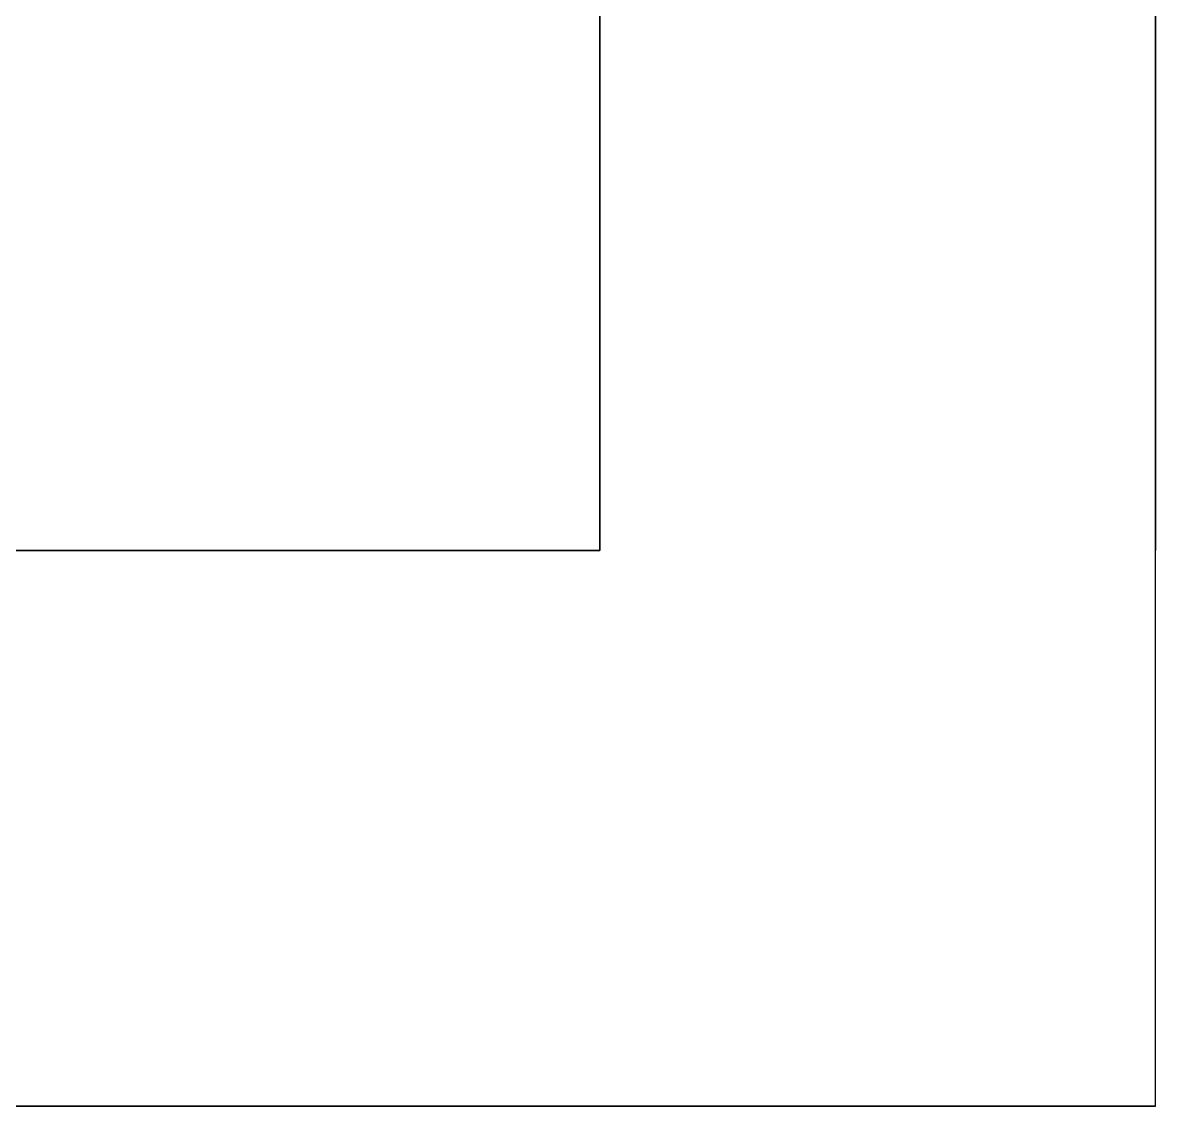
# Model space of a CAD drawing. Extents: x -42728 to 99010, y -18674 to 47645.
# Drawn here: x 68577.2 to 68669, y 30442.8 to 30530.5 of the extents above; entities that cross this region are included whole.
import ezdxf

# ---------------------------------------------------------------- set-up
doc = ezdxf.new("R2010")
doc.units = 0
doc.header["$LTSCALE"] = 100
doc.header["$MEASUREMENT"] = 0
doc.layers.get('0').update_dxf_attribs({"linetype": 'CONTINUOUS'})
doc.layers.add('00-ELE', color=2, linetype='CONTINUOUS')

# ---------------------------------------------------------------- blocks, each defined once
blk = doc.blocks.new('A$C5B331D8A')
at = {"color": 7, "linetype": 'Continuous'}
for p, q in [((14.4047, 15.7421), (14.4047, 13.7421)), ((14.4047, 15.7421), (14.4047, 13.7421)), ((14.4047, 13.7421), (14.4047, 15.7421)), ((14.4047, 15.7421), (14.4047, 13.7421)), ((14.4047, 13.7421), (14.4047, 15.7421)), ((14.4047, 15.7421), (14.4047, 13.7421)), ((14.4047, 13.7421), (14.4047, 15.7421)), ((14.4047, 15.7421), (14.4047, 13.7421)), ((14.4047, 13.7421), (14.4047, 15.7421)), ((14.4047, 13.7421), (14.4047, 15.7421)), ((14.4047, 15.7421), (14.4047, 13.7421)), ((14.4047, 13.7421), (14.4047, 15.7421)), ((14.4047, 15.7421), (14.4047, 13.7421)), ((14.4047, 13.7421), (14.4047, 15.7421)), ((14.4047, 15.7421), (14.4047, 13.7421)), ((14.4047, 13.7421), (14.4047, 15.7421)), ((14.4047, 15.7421), (14.4047, 13.7421)), ((14.4047, 13.7421), (14.4047, 15.7421)), ((14.4047, 15.7421), (14.4047, 13.7421)), ((14.4047, 13.7421), (14.4047, 15.7421)), ((14.4047, 15.7421), (14.4047, 13.7421)), ((14.4047, 13.7421), (14.4047, 15.7421)), ((14.4047, 15.7421), (14.4047, 13.7421)), ((14.4047, 13.7421), (14.4047, 15.7421)), ((14.4047, 15.7421), (14.4047, 13.7421)), ((14.4047, 13.7421), (14.4047, 15.7421)), ((14.4047, 15.7421), (14.4047, 13.7421)), ((14.4047, 13.7421), (14.4047, 15.7421)), ((14.4047, 15.7421), (14.4047, 13.7421)), ((14.4047, 13.7421), (14.4047, 15.7421)), ((14.4047, 13.7421), (14.4047, 15.7421)), ((14.4047, 15.7421), (14.4047, 13.7421)), ((14.4047, 13.7421), (14.4047, 15.7421)), ((14.4047, 15.7421), (14.4047, 13.7421)), ((14.4047, 13.7421), (14.4047, 15.7421)), ((14.4047, 15.7421), (14.4047, 13.7421)), ((14.4047, 13.7421), (14.4047, 15.7421)), ((14.4047, 15.7421), (14.4047, 13.7421)), ((15.4047, 15.7421), (15.4047, 13.7421)), ((15.4047, 13.7421), (15.4047, 15.7421)), ((15.4047, 15.7421), (15.4047, 13.7421)), ((15.4047, 13.7421), (15.4047, 15.7421)), ((15.4047, 15.7421), (15.4047, 13.7421)), ((15.4047, 13.7421), (15.4047, 15.7421)), ((15.4047, 13.7421), (15.4047, 15.7421)), ((15.4047, 15.7421), (15.4047, 13.7421)), ((15.4047, 13.7421), (15.4047, 15.7421)), ((15.4047, 15.7421), (15.4047, 13.7421)), ((15.4047, 13.7421), (15.4047, 15.7421)), ((15.4047, 15.7421), (15.4047, 13.7421)), ((15.4047, 13.7421), (15.4047, 15.7421)), ((15.4047, 15.7421), (15.4047, 13.7421)), ((15.4047, 13.7421), (15.4047, 15.7421)), ((15.4047, 15.7421), (15.4047, 13.7421)), ((15.4047, 13.7421), (15.4047, 15.7421)), ((15.4047, 15.7421), (15.4047, 13.7421)), ((15.4047, 13.7421), (15.4047, 15.7421)), ((15.4047, 15.7421), (15.4047, 13.7421)), ((15.4047, 13.7421), (15.4047, 15.7421)), ((15.4047, 15.7421), (15.4047, 13.7421)), ((15.4047, 13.7421), (15.4047, 15.7421)), ((15.4047, 15.7421), (15.4047, 13.7421)), ((15.4047, 13.7421), (15.4047, 15.7421)), ((15.4047, 15.7421), (15.4047, 13.7421)), ((15.4047, 13.7421), (15.4047, 15.7421)), ((15.4047, 15.7421), (15.4047, 13.7421)), ((15.4047, 13.7421), (15.4047, 15.7421)), ((15.4047, 13.7421), (15.4047, 15.7421)), ((15.4047, 15.7421), (15.4047, 13.7421)), ((15.4047, 13.7421), (15.4047, 15.7421)), ((15.4047, 15.7421), (15.4047, 13.7421)), ((15.4047, 13.7421), (15.4047, 15.7421)), ((15.4047, 15.7421), (15.4047, 13.7421)), ((15.4047, 15.7421), (15.4047, 13.7421)), ((15.4047, 15.7421), (15.4047, 13.7421)), ((15.4047, 12.7421), (15.4047, 15.7421)), ((13.4047, 13.7421), (3.4047, 13.7421)), ((3.4047, 13.7421), (13.4047, 13.7421)), ((13.4047, 13.7421), (3.4047, 13.7421)), ((3.4047, 13.7421), (13.4047, 13.7421)), ((13.4047, 13.7421), (3.4047, 13.7421)), ((13.4047, 13.7421), (12.4047, 13.7421)), ((13.4047, 13.7421), (12.4047, 13.7421)), ((13.4047, 13.7421), (12.4047, 13.7421)), ((12.4047, 13.7421), (13.4047, 13.7421)), ((13.4047, 13.7421), (12.4047, 13.7421)), ((13.4047, 13.7421), (12.4047, 13.7421)), ((12.4047, 13.7421), (13.4047, 13.7421)), ((12.4047, 13.7421), (13.4047, 13.7421)), ((13.4047, 13.7421), (12.4047, 13.7421)), ((13.4047, 13.7421), (12.4047, 13.7421)), ((12.4047, 13.7421), (13.4047, 13.7421)), ((13.4047, 13.7421), (14.4047, 13.7421)), ((13.4047, 13.7421), (14.4047, 13.7421)), ((13.4047, 13.7421), (13.4047, 13.7421)), ((13.4047, 13.7421), (13.4047, 13.7421)), ((13.4047, 13.7421), (13.4047, 13.7421)), ((13.4047, 13.7421), (13.4047, 13.7421)), ((14.4047, 13.7421), (13.4047, 13.7421)), ((13.4047, 13.7421), (13.4047, 13.7421)), ((13.4047, 13.7421), (13.4047, 13.7421)), ((13.4047, 13.7421), (14.4047, 13.7421)), ((14.4047, 13.7421), (13.4047, 13.7421)), ((13.4047, 13.7421), (13.4047, 13.7421)), ((13.4047, 13.7421), (13.4047, 13.7421)), ((14.4047, 13.7421), (13.4047, 13.7421)), ((13.4047, 13.7421), (14.4047, 13.7421)), ((13.4047, 13.7421), (13.4047, 13.7421)), ((13.4047, 13.7421), (13.4047, 13.7421)), ((13.4047, 13.7421), (14.4047, 13.7421)), ((14.4047, 13.7421), (13.4047, 13.7421)), ((13.4047, 13.7421), (13.4047, 13.7421)), ((13.4047, 13.7421), (13.4047, 13.7421)), ((14.4047, 13.7421), (13.4047, 13.7421)), ((13.4047, 13.7421), (14.4047, 13.7421)), ((13.4047, 13.7421), (13.4047, 13.7421)), ((13.4047, 13.7421), (13.4047, 13.7421)), ((13.4047, 13.7421), (13.4047, 13.7421)), ((13.4047, 13.7421), (13.4047, 13.7421)), ((13.4047, 13.7421), (13.4047, 13.7421)), ((13.4047, 13.7421), (13.4047, 13.7421)), ((13.4047, 13.7421), (13.4047, 13.7421)), ((13.4047, 13.7421), (13.4047, 13.7421)), ((13.4047, 13.7421), (13.4047, 13.7421)), ((13.4047, 13.7421), (13.4047, 13.7421)), ((13.4047, 13.7421), (13.4047, 13.7421)), ((13.4047, 13.7421), (13.4047, 13.7421)), ((13.4047, 13.7421), (13.4047, 13.7421)), ((13.4047, 13.7421), (13.4047, 13.7421)), ((13.4047, 13.7421), (13.4047, 13.7421)), ((13.4047, 13.7421), (13.4047, 13.7421)), ((13.4047, 13.7421), (13.4047, 13.7421)), ((13.4047, 13.7421), (13.4047, 13.7421)), ((13.4047, 13.7421), (13.4047, 13.7421)), ((13.4047, 13.7421), (13.4047, 13.7421)), ((13.4047, 13.7421), (14.4047, 13.7421)), ((13.4047, 13.7421), (13.4047, 13.7421)), ((13.4047, 13.7421), (14.4047, 13.7421)), ((14.4047, 13.7421), (13.4047, 13.7421)), ((13.4047, 13.7421), (13.4047, 13.7421)), ((13.4047, 13.7421), (13.4047, 13.7421)), ((13.4047, 13.7421), (14.4047, 13.7421)), ((14.4047, 13.7421), (13.4047, 13.7421)), ((14.4047, 13.7421), (13.4047, 13.7421)), ((13.4047, 13.7421), (13.4047, 13.7421)), ((13.4047, 13.7421), (14.4047, 13.7421)), ((14.4047, 13.7421), (13.4047, 13.7421)), ((13.4047, 13.7421), (14.4047, 13.7421)), ((14.4047, 13.7421), (14.4047, 13.7421)), ((14.4047, 13.7421), (14.4047, 13.7421)), ((14.4047, 13.7421), (14.4047, 13.7421)), ((14.4047, 13.7421), (14.4047, 13.7421)), ((14.4047, 13.7421), (14.4047, 13.7421)), ((14.4047, 13.7421), (14.4047, 13.7421)), ((14.4047, 13.7421), (14.4047, 13.7421)), ((14.4047, 13.7421), (14.4047, 13.7421)), ((14.4047, 13.7421), (14.4047, 13.7421)), ((14.4047, 13.7421), (14.4047, 13.7421)), ((14.4047, 13.7421), (14.4047, 13.7421)), ((14.4047, 13.7421), (14.4047, 13.7421)), ((14.4047, 13.7421), (14.4047, 13.7421)), ((14.4047, 13.7421), (14.4047, 13.7421)), ((14.4047, 13.7421), (14.4047, 13.7421)), ((14.4047, 13.7421), (14.4047, 13.7421)), ((14.4047, 13.7421), (14.4047, 13.7421)), ((14.4047, 13.7421), (14.4047, 13.7421)), ((14.4047, 13.7421), (14.4047, 13.7421)), ((14.4047, 13.7421), (14.4047, 13.7421)), ((14.4047, 13.7421), (14.4047, 13.7421)), ((14.4047, 13.7421), (14.4047, 13.7421)), ((14.4047, 13.7421), (14.4047, 13.7421)), ((14.4047, 13.7421), (14.4047, 13.7421)), ((14.4047, 13.7421), (14.4047, 13.7421)), ((14.4047, 13.7421), (14.4047, 13.7421)), ((14.4047, 13.7421), (14.4047, 13.7421)), ((14.4047, 13.7421), (14.4047, 13.7421)), ((14.4047, 13.7421), (14.4047, 13.7421)), ((14.4047, 13.7421), (14.4047, 13.7421)), ((14.4047, 13.7421), (14.4047, 13.7421)), ((14.4047, 13.7421), (14.4047, 13.7421)), ((14.4047, 13.7421), (14.4047, 13.7421)), ((14.4047, 13.7421), (14.4047, 13.7421)), ((14.4047, 13.7421), (14.4047, 13.7421)), ((14.4047, 13.7421), (14.4047, 13.7421)), ((14.4047, 13.7421), (14.4047, 13.7421)), ((14.4047, 13.7421), (14.4047, 13.7421)), ((14.4047, 13.7421), (14.4047, 13.7421)), ((14.4047, 13.7421), (14.4047, 13.7421)), ((14.4047, 13.7421), (14.4047, 13.7421)), ((14.4047, 13.7421), (14.4047, 13.7421)), ((14.4047, 13.7421), (14.4047, 13.7421)), ((14.4047, 13.7421), (14.4047, 13.7421)), ((14.4047, 13.7421), (14.4047, 13.7421)), ((14.4047, 13.7421), (14.4047, 13.7421)), ((14.4047, 13.7421), (14.4047, 13.7421)), ((14.4047, 13.7421), (14.4047, 13.7421)), ((14.4047, 13.7421), (14.4047, 13.7421)), ((14.4047, 13.7421), (14.4047, 13.7421)), ((14.4047, 13.7421), (14.4047, 13.7421)), ((14.4047, 13.7421), (14.4047, 13.7421)), ((14.4047, 13.7421), (14.4047, 13.7421)), ((14.4047, 13.7421), (14.4047, 13.7421)), ((14.4047, 13.7421), (14.4047, 13.7421)), ((14.4047, 13.7421), (14.4047, 13.7421)), ((14.4047, 13.7421), (14.4047, 13.7421)), ((14.4047, 13.7421), (14.4047, 13.7421)), ((14.4047, 13.7421), (14.4047, 13.7421)), ((14.4047, 13.7421), (14.4047, 13.7421)), ((14.4047, 13.7421), (14.4047, 13.7421)), ((14.4047, 13.7421), (14.4047, 13.7421)), ((14.4047, 13.7421), (14.4047, 13.7421)), ((14.4047, 13.7421), (14.4047, 13.7421)), ((14.4047, 13.7421), (14.4047, 13.7421)), ((14.4047, 13.7421), (14.4047, 13.7421)), ((14.4047, 13.7421), (14.4047, 13.7421)), ((14.4047, 13.7421), (14.4047, 13.7421)), ((14.4047, 13.7421), (14.4047, 13.7421)), ((14.4047, 13.7421), (14.4047, 13.7421)), ((14.4047, 13.7421), (14.4047, 13.7421)), ((14.4047, 13.7421), (14.4047, 13.7421)), ((14.4047, 13.7421), (14.4047, 13.7421)), ((14.4047, 13.7421), (14.4047, 13.7421)), ((14.4047, 13.7421), (14.4047, 13.7421)), ((14.4047, 13.7421), (14.4047, 13.7421)), ((14.4047, 13.7421), (14.4047, 13.7421)), ((14.4047, 13.7421), (14.4047, 13.7421)), ((14.4047, 13.7421), (14.4047, 13.7421)), ((14.4047, 13.7421), (14.4047, 13.7421)), ((14.4047, 13.7421), (14.4047, 13.7421)), ((14.4047, 13.7421), (14.4047, 13.7421)), ((14.4047, 13.7421), (14.4047, 13.7421)), ((14.4047, 13.7421), (14.4047, 13.7421)), ((14.4047, 13.7421), (14.4047, 13.7421)), ((14.4047, 13.7421), (14.4047, 13.7421)), ((14.4047, 13.7421), (14.4047, 13.7421)), ((14.4047, 13.7421), (14.4047, 13.7421)), ((14.4047, 13.7421), (14.4047, 13.7421)), ((14.4047, 13.7421), (14.4047, 13.7421)), ((14.4047, 13.7421), (14.4047, 13.7421)), ((14.4047, 13.7421), (14.4047, 13.7421)), ((14.4047, 13.7421), (14.4047, 13.7421)), ((14.4047, 13.7421), (14.4047, 13.7421)), ((14.4047, 13.7421), (14.4047, 13.7421)), ((14.4047, 13.7421), (14.4047, 13.7421)), ((14.4047, 13.7421), (14.4047, 13.7421)), ((14.4047, 13.7421), (14.4047, 13.7421)), ((14.4047, 13.7421), (14.4047, 13.7421)), ((14.4047, 13.7421), (14.4047, 13.7421)), ((14.4047, 13.7421), (14.4047, 13.7421)), ((14.4047, 13.7421), (14.4047, 13.7421)), ((14.4047, 13.7421), (14.4047, 13.7421)), ((14.4047, 13.7421), (14.4047, 13.7421)), ((14.4047, 13.7421), (14.4047, 13.7421)), ((14.4047, 13.7421), (14.4047, 13.7421)), ((14.4047, 13.7421), (14.4047, 13.7421)), ((14.4047, 13.7421), (14.4047, 13.7421)), ((14.4047, 13.7421), (14.4047, 13.7421)), ((14.4047, 13.7421), (14.4047, 13.7421)), ((14.4047, 13.7421), (14.4047, 13.7421)), ((14.4047, 13.7421), (14.4047, 13.7421)), ((14.4047, 13.7421), (14.4047, 13.7421)), ((14.4047, 13.7421), (14.4047, 13.7421)), ((14.4047, 13.7421), (14.4047, 13.7421)), ((14.4047, 13.7421), (14.4047, 13.7421)), ((14.4047, 13.7421), (14.4047, 13.7421)), ((14.4047, 13.7421), (14.4047, 13.7421)), ((14.4047, 13.7421), (14.4047, 13.7421)), ((14.4047, 13.7421), (14.4047, 13.7421)), ((14.4047, 13.7421), (14.4047, 13.7421)), ((14.4047, 13.7421), (14.4047, 13.7421)), ((14.4047, 13.7421), (14.4047, 13.7421)), ((14.4047, 13.7421), (14.4047, 13.7421)), ((14.4047, 13.7421), (14.4047, 13.7421)), ((14.4047, 13.7421), (14.4047, 13.7421)), ((14.4047, 13.7421), (14.4047, 13.7421)), ((14.4047, 13.7421), (14.4047, 13.7421)), ((14.4047, 13.7421), (14.4047, 13.7421)), ((14.4047, 13.7421), (14.4047, 13.7421)), ((14.4047, 13.7421), (14.4047, 13.7421)), ((14.4047, 13.7421), (14.4047, 13.7421)), ((14.4047, 13.7421), (14.4047, 13.7421)), ((14.4047, 13.7421), (14.4047, 13.7421)), ((14.4047, 13.7421), (14.4047, 13.7421)), ((14.4047, 13.7421), (14.4047, 13.7421)), ((14.4047, 13.7421), (14.4047, 13.7421)), ((14.4047, 13.7421), (14.4047, 13.7421)), ((14.4047, 13.7421), (14.4047, 13.7421)), ((14.4047, 13.7421), (14.4047, 13.7421)), ((14.4047, 13.7421), (14.4047, 13.7421)), ((14.4047, 13.7421), (14.4047, 13.7421)), ((14.4047, 13.7421), (14.4047, 13.7421)), ((14.4047, 13.7421), (14.4047, 13.7421)), ((14.4047, 13.7421), (14.4047, 13.7421)), ((14.4047, 13.7421), (14.4047, 13.7421)), ((14.4047, 13.7421), (14.4047, 13.7421)), ((14.4047, 13.7421), (14.4047, 13.7421)), ((14.4047, 13.7421), (14.4047, 13.7421)), ((14.4047, 13.7421), (14.4047, 13.7421)), ((14.4047, 13.7421), (14.4047, 13.7421)), ((14.4047, 13.7421), (14.4047, 13.7421)), ((14.4047, 13.7421), (14.4047, 13.7421)), ((14.4047, 13.7421), (14.4047, 13.7421)), ((14.4047, 13.7421), (14.4047, 13.7421)), ((14.4047, 13.7421), (14.4047, 13.7421)), ((14.4047, 13.7421), (14.4047, 13.7421)), ((14.4047, 13.7421), (14.4047, 13.7421)), ((14.4047, 13.7421), (14.4047, 13.7421)), ((14.4047, 13.7421), (14.4047, 13.7421)), ((14.4047, 13.7421), (14.4047, 13.7421)), ((14.4047, 13.7421), (14.4047, 13.7421)), ((14.4047, 13.7421), (14.4047, 13.7421)), ((14.4047, 13.7421), (14.4047, 13.7421)), ((14.4047, 13.7421), (14.4047, 13.7421)), ((14.4047, 13.7421), (14.4047, 13.7421)), ((14.4047, 13.7421), (14.4047, 13.7421)), ((14.4047, 13.7421), (14.4047, 13.7421)), ((14.4047, 13.7421), (14.4047, 13.7421)), ((14.4047, 13.7421), (14.4047, 13.7421)), ((14.4047, 13.7421), (14.4047, 13.7421)), ((14.4047, 13.7421), (14.4047, 13.7421)), ((14.4047, 13.7421), (14.4047, 13.7421)), ((14.4047, 13.7421), (14.4047, 13.7421)), ((14.4047, 13.7421), (14.4047, 13.7421)), ((14.4047, 13.7421), (14.4047, 13.7421)), ((14.4047, 13.7421), (14.4047, 13.7421)), ((14.4047, 13.7421), (14.4047, 13.7421)), ((14.4047, 13.7421), (14.4047, 13.7421)), ((14.4047, 13.7421), (14.4047, 13.7421)), ((14.4047, 13.7421), (14.4047, 13.7421)), ((14.4047, 13.7421), (14.4047, 13.7421)), ((14.4047, 13.7421), (14.4047, 13.7421)), ((14.4047, 13.7421), (14.4047, 13.7421)), ((14.4047, 13.7421), (14.4047, 13.7421)), ((14.4047, 13.7421), (14.4047, 13.7421)), ((14.4047, 13.7421), (14.4047, 13.7421)), ((14.4047, 13.7421), (14.4047, 13.7421)), ((14.4047, 13.7421), (14.4047, 13.7421)), ((15.4047, 13.7421), (15.4047, 13.7421)), ((15.4047, 13.7421), (15.4047, 13.7421)), ((15.4047, 13.7421), (15.4047, 13.7421)), ((15.4047, 13.7421), (15.4047, 13.7421)), ((15.4047, 13.7421), (15.4047, 13.7421)), ((15.4047, 13.7421), (15.4047, 13.7421)), ((15.4047, 13.7421), (15.4047, 13.7421)), ((15.4047, 13.7421), (15.4047, 13.7421)), ((15.4047, 13.7421), (15.4047, 13.7421)), ((15.4047, 13.7421), (15.4047, 13.7421)), ((15.4047, 13.7421), (15.4047, 13.7421)), ((15.4047, 13.7421), (15.4047, 13.7421)), ((15.4047, 13.7421), (15.4047, 13.7421)), ((15.4047, 13.7421), (15.4047, 13.7421)), ((15.4047, 13.7421), (15.4047, 13.7421)), ((15.4047, 13.7421), (15.4047, 13.7421)), ((15.4047, 13.7421), (15.4047, 13.7421)), ((15.4047, 13.7421), (15.4047, 13.7421)), ((15.4047, 13.7421), (15.4047, 13.7421)), ((15.4047, 13.7421), (15.4047, 13.7421)), ((15.4047, 13.7421), (15.4047, 13.7421)), ((15.4047, 13.7421), (15.4047, 13.7421)), ((15.4047, 13.7421), (15.4047, 13.7421)), ((15.4047, 13.7421), (15.4047, 13.7421)), ((15.4047, 13.7421), (15.4047, 13.7421)), ((15.4047, 13.7421), (15.4047, 13.7421)), ((15.4047, 13.7421), (15.4047, 13.7421)), ((15.4047, 13.7421), (15.4047, 13.7421)), ((15.4047, 13.7421), (15.4047, 13.7421)), ((15.4047, 13.7421), (15.4047, 13.7421)), ((15.4047, 13.7421), (15.4047, 13.7421)), ((15.4047, 13.7421), (15.4047, 13.7421)), ((15.4047, 13.7421), (15.4047, 13.7421)), ((15.4047, 13.7421), (15.4047, 13.7421)), ((15.4047, 13.7421), (15.4047, 13.7421)), ((15.4047, 13.7421), (15.4047, 13.7421)), ((15.4047, 13.7421), (15.4047, 13.7421)), ((15.4047, 13.7421), (15.4047, 13.7421)), ((15.4047, 13.7421), (15.4047, 13.7421)), ((15.4047, 13.7421), (15.4047, 13.7421)), ((15.4047, 13.7421), (15.4047, 13.7421)), ((15.4047, 13.7421), (15.4047, 13.7421)), ((15.4047, 13.7421), (15.4047, 13.7421)), ((15.4047, 13.7421), (15.4047, 13.7421)), ((15.4047, 13.7421), (15.4047, 13.7421)), ((15.4047, 13.7421), (15.4047, 13.7421)), ((15.4047, 13.7421), (15.4047, 13.7421)), ((15.4047, 13.7421), (15.4047, 13.7421)), ((15.4047, 13.7421), (15.4047, 13.7421)), ((15.4047, 13.7421), (15.4047, 13.7421)), ((15.4047, 13.7421), (15.4047, 13.7421)), ((15.4047, 13.7421), (15.4047, 13.7421)), ((15.4047, 13.7421), (15.4047, 13.7421)), ((15.4047, 13.7421), (15.4047, 13.7421)), ((15.4047, 13.7421), (15.4047, 13.7421)), ((15.4047, 13.7421), (15.4047, 13.7421)), ((15.4047, 13.7421), (15.4047, 13.7421)), ((15.4047, 13.7421), (15.4047, 13.7421)), ((15.4047, 13.7421), (15.4047, 13.7421)), ((15.4047, 13.7421), (15.4047, 13.7421)), ((15.4047, 13.7421), (15.4047, 13.7421)), ((15.4047, 13.7421), (15.4047, 13.7421)), ((15.4047, 13.7421), (15.4047, 13.7421)), ((15.4047, 13.7421), (15.4047, 13.7421)), ((15.4047, 13.7421), (15.4047, 13.7421)), ((15.4047, 13.7421), (15.4047, 13.7421)), ((15.4047, 13.7421), (15.4047, 13.7421)), ((15.4047, 13.7421), (15.4047, 13.7421)), ((15.4047, 13.7421), (15.4047, 13.7421)), ((15.4047, 13.7421), (15.4047, 13.7421)), ((15.4047, 13.7421), (15.4047, 13.7421)), ((15.4047, 13.7421), (15.4047, 13.7421)), ((15.4047, 13.7421), (15.4047, 13.7421)), ((15.4047, 13.7421), (15.4047, 13.7421)), ((15.4047, 13.7421), (15.4047, 13.7421)), ((15.4047, 13.7421), (15.4047, 13.7421)), ((15.4047, 13.7421), (15.4047, 13.7421)), ((15.4047, 13.7421), (15.4047, 13.7421)), ((15.4047, 13.7421), (15.4047, 13.7421)), ((15.4047, 13.7421), (15.4047, 13.7421)), ((15.4047, 13.7421), (15.4047, 13.7421)), ((15.4047, 13.7421), (15.4047, 13.7421)), ((15.4047, 13.7421), (15.4047, 13.7421)), ((15.4047, 13.7421), (15.4047, 13.7421)), ((15.4047, 13.7421), (15.4047, 13.7421)), ((15.4047, 13.7421), (15.4047, 13.7421)), ((15.4047, 13.7421), (15.4047, 13.7421)), ((15.4047, 13.7421), (15.4047, 13.7421)), ((15.4047, 13.7421), (15.4047, 13.7421)), ((15.4047, 13.7421), (15.4047, 13.7421)), ((15.4047, 13.7421), (15.4047, 13.7421)), ((15.4047, 13.7421), (15.4047, 13.7421)), ((15.4047, 13.7421), (15.4047, 13.7421)), ((15.4047, 13.7421), (15.4047, 13.7421)), ((15.4047, 13.7421), (15.4047, 13.7421)), ((15.4047, 13.7421), (15.4047, 13.7421)), ((15.4047, 13.7421), (15.4047, 13.7421)), ((15.4047, 13.7421), (15.4047, 13.7421)), ((15.4047, 13.7421), (15.4047, 13.7421)), ((15.4047, 13.7421), (15.4047, 13.7421)), ((15.4047, 13.7421), (15.4047, 13.7421)), ((15.4047, 13.7421), (15.4047, 13.7421)), ((15.4047, 13.7421), (15.4047, 13.7421)), ((15.4047, 13.7421), (15.4047, 13.7421)), ((15.4047, 13.7421), (15.4047, 13.7421)), ((15.4047, 13.7421), (15.4047, 13.7421)), ((15.4047, 13.7421), (15.4047, 13.7421)), ((15.4047, 13.7421), (15.4047, 13.7421)), ((15.4047, 13.7421), (15.4047, 13.7421)), ((15.4047, 13.7421), (15.4047, 13.7421)), ((15.4047, 13.7421), (15.4047, 13.7421)), ((15.4047, 13.7421), (15.4047, 13.7421)), ((15.4047, 13.7421), (15.4047, 13.7421)), ((15.4047, 13.7421), (15.4047, 13.7421)), ((15.4047, 13.7421), (15.4047, 13.7421)), ((15.4047, 13.7421), (15.4047, 13.7421)), ((15.4047, 13.7421), (15.4047, 13.7421)), ((15.4047, 13.7421), (15.4047, 13.7421)), ((15.4047, 13.7421), (15.4047, 13.7421)), ((15.4047, 13.7421), (15.4047, 13.7421)), ((15.4047, 13.7421), (15.4047, 13.7421)), ((15.4047, 13.7421), (15.4047, 13.7421)), ((15.4047, 13.7421), (15.4047, 13.7421)), ((15.4047, 13.7421), (15.4047, 13.7421)), ((15.4047, 13.7421), (15.4047, 13.7421)), ((15.4047, 13.7421), (15.4047, 13.7421)), ((15.4047, 13.7421), (15.4047, 13.7421)), ((15.4047, 13.7421), (15.4047, 13.7421)), ((15.4047, 13.7421), (15.4047, 13.7421)), ((15.4047, 13.7421), (15.4047, 13.7421)), ((15.4047, 13.7421), (15.4047, 13.7421)), ((15.4047, 13.7421), (15.4047, 13.7421)), ((15.4047, 13.7421), (15.4047, 13.7421)), ((15.4047, 13.7421), (15.4047, 13.7421)), ((15.4047, 13.7421), (15.4047, 13.7421)), ((15.4047, 13.7421), (15.4047, 13.7421)), ((15.4047, 13.7421), (15.4047, 13.7421)), ((15.4047, 13.7421), (15.4047, 13.7421)), ((15.4047, 13.7421), (15.4047, 13.7421)), ((15.4047, 13.7421), (15.4047, 13.7421)), ((15.4047, 13.7421), (15.4047, 13.7421)), ((15.4047, 13.7421), (15.4047, 13.7421)), ((15.4047, 13.7421), (15.4047, 13.7421)), ((15.4047, 13.7421), (15.4047, 13.7421)), ((15.4047, 13.7421), (15.4047, 13.7421)), ((15.4047, 13.7421), (15.4047, 13.7421)), ((13.4047, 12.7421), (3.4047, 12.7421)), ((13.4047, 12.7421), (3.4047, 12.7421)), ((3.4047, 12.7421), (13.4047, 12.7421)), ((13.4047, 12.7421), (3.4047, 12.7421)), ((3.4047, 12.7421), (13.4047, 12.7421)), ((13.4047, 12.7421), (3.4047, 12.7421)), ((13.4047, 12.7421), (3.4047, 12.7421)), ((12.4047, 12.7421), (13.4047, 12.7421)), ((13.4047, 12.7421), (12.4047, 12.7421)), ((12.4047, 12.7421), (13.4047, 12.7421)), ((13.4047, 12.7421), (12.4047, 12.7421)), ((12.4047, 12.7421), (13.4047, 12.7421)), ((13.4047, 12.7421), (12.4047, 12.7421)), ((12.4047, 12.7421), (13.4047, 12.7421)), ((13.4047, 12.7421), (12.4047, 12.7421)), ((12.4047, 12.7421), (13.4047, 12.7421)), ((13.4047, 12.7421), (12.4047, 12.7421)), ((12.4047, 12.7421), (13.4047, 12.7421)), ((13.4047, 12.7421), (12.4047, 12.7421)), ((12.4047, 12.7421), (13.4047, 12.7421)), ((13.4047, 12.7421), (13.4047, 12.7421)), ((13.4047, 12.7421), (13.4047, 12.7421)), ((13.4047, 12.7421), (13.4047, 12.7421)), ((13.4047, 12.7421), (14.4047, 12.7421)), ((14.4047, 12.7421), (13.4047, 12.7421)), ((13.4047, 12.7421), (13.4047, 12.7421)), ((13.4047, 12.7421), (13.4047, 12.7421)), ((13.4047, 12.7421), (13.4047, 12.7421)), ((13.4047, 12.7421), (14.4047, 12.7421)), ((14.4047, 12.7421), (13.4047, 12.7421)), ((13.4047, 12.7421), (13.4047, 12.7421)), ((13.4047, 12.7421), (14.4047, 12.7421)), ((14.4047, 12.7421), (13.4047, 12.7421)), ((13.4047, 12.7421), (13.4047, 12.7421)), ((13.4047, 12.7421), (13.4047, 12.7421)), ((13.4047, 12.7421), (13.4047, 12.7421)), ((13.4047, 12.7421), (14.4047, 12.7421)), ((14.4047, 12.7421), (13.4047, 12.7421)), ((13.4047, 12.7421), (13.4047, 12.7421)), ((13.4047, 12.7421), (14.4047, 12.7421)), ((14.4047, 12.7421), (13.4047, 12.7421)), ((13.4047, 12.7421), (13.4047, 12.7421)), ((13.4047, 12.7421), (13.4047, 12.7421)), ((13.4047, 12.7421), (13.4047, 12.7421)), ((13.4047, 12.7421), (13.4047, 12.7421)), ((13.4047, 12.7421), (13.4047, 12.7421)), ((13.4047, 12.7421), (14.4047, 12.7421)), ((14.4047, 12.7421), (13.4047, 12.7421)), ((13.4047, 12.7421), (13.4047, 12.7421)), ((13.4047, 12.7421), (13.4047, 12.7421)), ((13.4047, 12.7421), (14.4047, 12.7421)), ((13.4047, 12.7421), (13.4047, 12.7421)), ((13.4047, 12.7421), (13.4047, 12.7421)), ((13.4047, 12.7421), (13.4047, 12.7421)), ((13.4047, 12.7421), (13.4047, 12.7421)), ((13.4047, 12.7421), (13.4047, 12.7421)), ((13.4047, 12.7421), (13.4047, 12.7421)), ((13.4047, 12.7421), (13.4047, 12.7421)), ((13.4047, 12.7421), (13.4047, 12.7421)), ((13.4047, 12.7421), (13.4047, 12.7421)), ((13.4047, 12.7421), (13.4047, 12.7421)), ((13.4047, 12.7421), (13.4047, 12.7421)), ((13.4047, 12.7421), (13.4047, 12.7421)), ((13.4047, 12.7421), (13.4047, 12.7421)), ((13.4047, 12.7421), (13.4047, 12.7421)), ((13.4047, 12.7421), (13.4047, 12.7421)), ((13.4047, 12.7421), (13.4047, 12.7421)), ((13.4047, 12.7421), (13.4047, 12.7421)), ((13.4047, 12.7421), (13.4047, 12.7421)), ((13.4047, 12.7421), (13.4047, 12.7421)), ((13.4047, 12.7421), (13.4047, 12.7421)), ((13.4047, 12.7421), (13.4047, 12.7421)), ((13.4047, 12.7421), (13.4047, 12.7421)), ((13.4047, 12.7421), (13.4047, 12.7421)), ((13.4047, 12.7421), (13.4047, 12.7421)), ((13.4047, 12.7421), (13.4047, 12.7421)), ((13.4047, 12.7421), (14.4047, 12.7421)), ((14.4047, 12.7421), (13.4047, 12.7421)), ((13.4047, 12.7421), (13.4047, 12.7421)), ((14.4047, 12.7421), (13.4047, 12.7421)), ((13.4047, 12.7421), (13.4047, 12.7421)), ((13.4047, 12.7421), (14.4047, 12.7421)), ((14.4047, 12.7421), (13.4047, 12.7421)), ((13.4047, 12.7421), (13.4047, 12.7421)), ((13.4047, 12.7421), (13.4047, 12.7421)), ((13.4047, 12.7421), (14.4047, 12.7421)), ((14.4047, 12.7421), (13.4047, 12.7421)), ((13.4047, 12.7421), (14.4047, 12.7421)), ((14.4047, 12.7421), (13.4047, 12.7421)), ((14.4047, 12.7421), (13.4047, 12.7421)), ((14.4047, 12.7421), (13.4047, 12.7421)), ((13.4047, 12.7421), (13.4047, 12.7421)), ((14.4047, 12.7421), (13.4047, 12.7421)), ((14.4047, 12.7421), (13.4047, 12.7421)), ((14.4047, 12.7421), (14.4047, 12.7421)), ((14.4047, 12.7421), (14.4047, 12.7421)), ((14.4047, 12.7421), (14.4047, 12.7421)), ((14.4047, 12.7421), (14.4047, 12.7421)), ((14.4047, 12.7421), (14.4047, 12.7421)), ((14.4047, 12.7421), (14.4047, 12.7421)), ((14.4047, 12.7421), (14.4047, 12.7421)), ((14.4047, 12.7421), (14.4047, 12.7421)), ((14.4047, 12.7421), (14.4047, 12.7421)), ((14.4047, 12.7421), (14.4047, 12.7421)), ((14.4047, 12.7421), (14.4047, 12.7421)), ((14.4047, 12.7421), (14.4047, 12.7421)), ((14.4047, 12.7421), (14.4047, 12.7421)), ((14.4047, 12.7421), (14.4047, 12.7421)), ((14.4047, 12.7421), (14.4047, 12.7421)), ((14.4047, 12.7421), (14.4047, 12.7421)), ((14.4047, 12.7421), (14.4047, 12.7421)), ((14.4047, 12.7421), (14.4047, 12.7421)), ((14.4047, 12.7421), (14.4047, 12.7421)), ((14.4047, 12.7421), (14.4047, 12.7421)), ((14.4047, 12.7421), (14.4047, 12.7421)), ((14.4047, 12.7421), (14.4047, 12.7421)), ((14.4047, 12.7421), (14.4047, 12.7421)), ((14.4047, 12.7421), (14.4047, 12.7421)), ((14.4047, 12.7421), (14.4047, 12.7421)), ((14.4047, 12.7421), (14.4047, 12.7421)), ((14.4047, 12.7421), (14.4047, 12.7421)), ((14.4047, 12.7421), (14.4047, 12.7421)), ((14.4047, 12.7421), (15.4047, 12.7421)), ((15.4047, 12.7421), (14.4047, 12.7421)), ((14.4047, 12.7421), (14.4047, 12.7421)), ((14.4047, 12.7421), (14.4047, 12.7421)), ((14.4047, 12.7421), (15.4047, 12.7421)), ((14.4047, 12.7421), (14.4047, 12.7421)), ((14.4047, 12.7421), (14.4047, 12.7421)), ((14.4047, 12.7421), (14.4047, 12.7421)), ((14.4047, 12.7421), (14.4047, 12.7421)), ((14.4047, 12.7421), (14.4047, 12.7421)), ((14.4047, 12.7421), (14.4047, 12.7421)), ((14.4047, 12.7421), (14.4047, 12.7421)), ((14.4047, 12.7421), (14.4047, 12.7421)), ((14.4047, 12.7421), (14.4047, 12.7421)), ((14.4047, 12.7421), (14.4047, 12.7421)), ((14.4047, 12.7421), (14.4047, 12.7421)), ((14.4047, 12.7421), (14.4047, 12.7421)), ((14.4047, 12.7421), (14.4047, 12.7421)), ((14.4047, 12.7421), (14.4047, 12.7421)), ((14.4047, 12.7421), (14.4047, 12.7421)), ((14.4047, 12.7421), (14.4047, 12.7421)), ((14.4047, 12.7421), (14.4047, 12.7421)), ((14.4047, 12.7421), (14.4047, 12.7421)), ((14.4047, 12.7421), (14.4047, 12.7421)), ((14.4047, 12.7421), (14.4047, 12.7421)), ((14.4047, 12.7421), (14.4047, 12.7421)), ((14.4047, 12.7421), (14.4047, 12.7421)), ((14.4047, 12.7421), (14.4047, 12.7421)), ((14.4047, 12.7421), (14.4047, 12.7421)), ((14.4047, 12.7421), (14.4047, 12.7421)), ((14.4047, 12.7421), (14.4047, 12.7421)), ((14.4047, 12.7421), (14.4047, 12.7421)), ((14.4047, 12.7421), (14.4047, 12.7421)), ((14.4047, 12.7421), (14.4047, 12.7421)), ((14.4047, 12.7421), (14.4047, 12.7421)), ((14.4047, 12.7421), (14.4047, 12.7421)), ((14.4047, 12.7421), (14.4047, 12.7421)), ((14.4047, 12.7421), (14.4047, 12.7421)), ((14.4047, 12.7421), (14.4047, 12.7421)), ((14.4047, 12.7421), (15.4047, 12.7421)), ((15.4047, 12.7421), (14.4047, 12.7421)), ((14.4047, 12.7421), (14.4047, 12.7421)), ((15.4047, 12.7421), (14.4047, 12.7421))]:
    blk.add_line(p, q, dxfattribs=at)
blk = doc.blocks.new('A$C5D670ACC')
at = {"layer": '00-ELE', "xscale": 30, "yscale": 30, "zscale": 30}
blk.add_blockref('A$C5B331D8A', (0, 0), dxfattribs=at)

msp = doc.modelspace()

# ---------------------------------------------------------------- block references
at = {"xscale": 1.5, "yscale": 1.5, "zscale": 1.5}
msp.add_blockref('A$C5D670ACC', (67975.75494, 29869.36297), dxfattribs=at)

doc.saveas('drawing.dxf')
